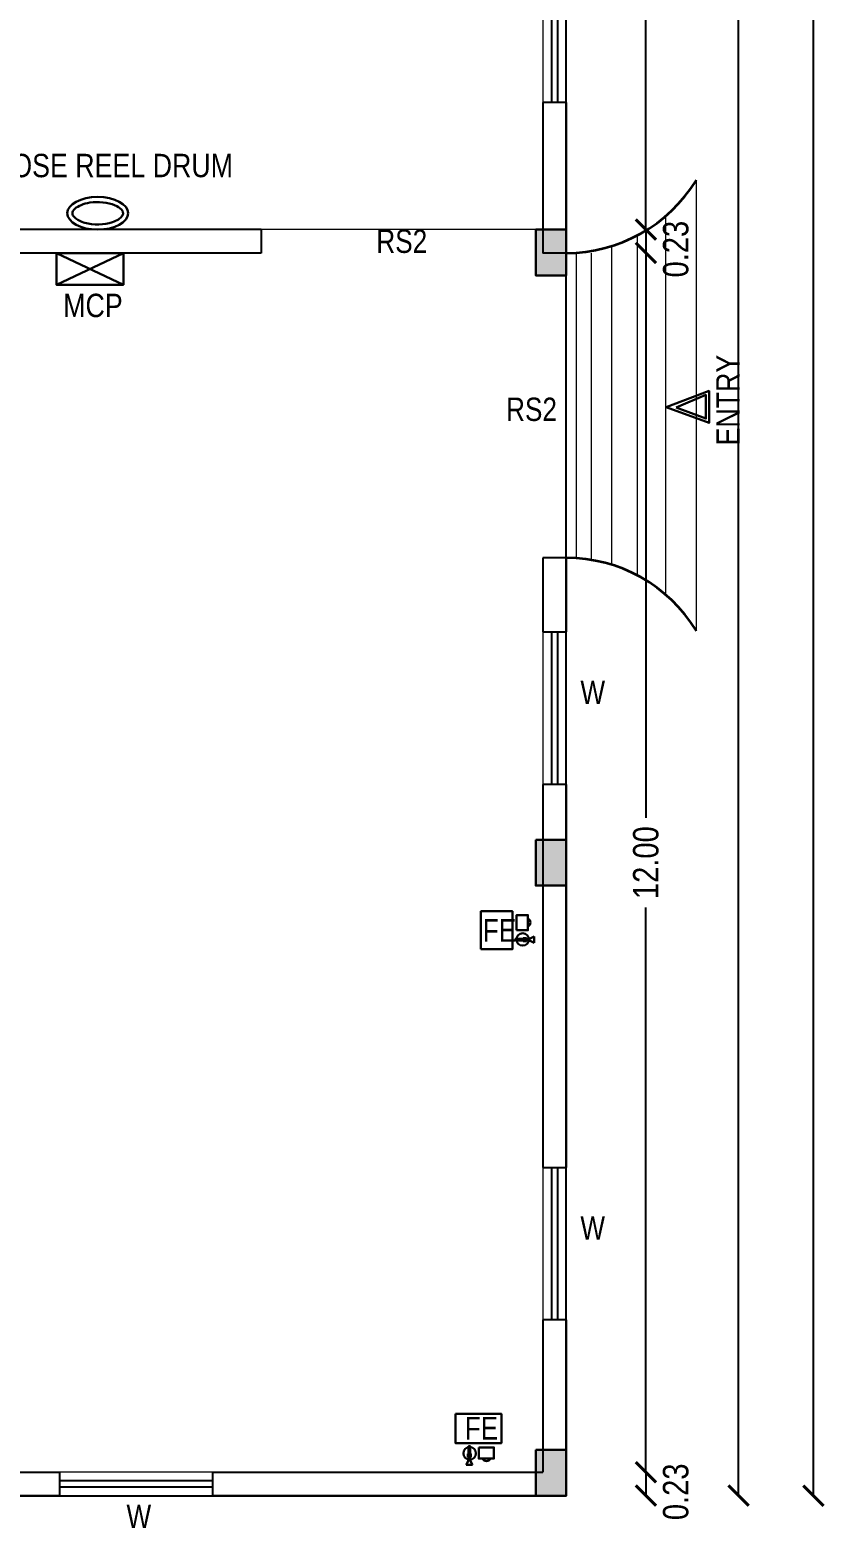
# Model space of a CAD drawing. Header units: metres. Extents: x -488 to 4759, y 38 to 2071.
# Drawn here: x 3002.61 to 3010.48, y 39.2 to 53.94 of the extents above; entities that cross this region are included whole.
import ezdxf

# ---------------------------------------------------------------- set-up
doc = ezdxf.new("R2010")
doc.units = ezdxf.units.M
doc.header["$MEASUREMENT"] = 0
doc.linetypes.add('HIDDEN', pattern=[0.375, 0.25, -0.125])
doc.layers.add('0 @ 1', color=7, linetype='Continuous')
doc.styles.add('2', font='swissc.ttf', dxfattribs={"height": 0.23})
doc.styles.add('CODE', font='swissc.ttf', dxfattribs={"height": 0.25})
doc.styles.add('SH', font='swissc.ttf', dxfattribs={"height": 10})
doc.styles.add('SUBBU3', font='swissl.ttf', dxfattribs={"width": 0.8})
doc.dimstyles.new('OUTER', dxfattribs={"dimscale": 0, "dimtxt": 0.3, "dimasz": 0.18, "dimexe": 0.18, "dimexo": 0.0625, "dimgap": 0.09, "dimtad": 0, "dimzin": 0, "dimdsep": 46, "dimtxsty": 'CODE', "dimcen": 0.09, "dimse1": 1, "dimse2": 1, "dimclrd": 8, "dimclrt": 1, "dimadec": 0, "dimazin": 0, "dimtfac": 1, "dimtofl": 0, "dimtmove": 0, "dimatfit": 3, "dimfxl": 0, "dimtolj": 1, "dimtzin": 0, "dimarcsym": 0})

# ---------------------------------------------------------------- blocks, each defined once
blk = doc.blocks.new('_ArchTick')
at = {"const_width": 0.15}
blk.add_lwpolyline([(-0.5, -0.5), (0.5, 0.5)], dxfattribs=at)
blk = doc.blocks.new('*D370')
at = {"color": 0, "lineweight": -2}
for p, q in [((3008.668, 76.478), (3008.668, 64.675)), ((3008.668, 51.978), (3008.668, 63.781))]:
    blk.add_line(p, q, dxfattribs=at)
at = {"layer": 'Defpoints', "color": 0, "lineweight": -2}
for p in [(3004.42, 76.478), (3002.005, 51.978), (3008.668, 51.978)]:
    blk.add_point(p, dxfattribs=at)
at = {"color": 0, "lineweight": -2, "xscale": 0.2, "yscale": 0.2, "zscale": 0.2}
for p, rotation in [((3008.668, 76.478), 90), ((3008.668, 51.978), 270)]:
    blk.add_blockref('_ArchTick', p, dxfattribs=dict(at, rotation=rotation))
at = {"color": 0, "lineweight": -2, "insert": (3008.668, 64.228), "char_height": 0.25, "attachment_point": 5, "rotation": 90, "style": 'CODE'}
blk.add_mtext('\\A1;24.50', dxfattribs=at)
blk = doc.blocks.new('*D369')
at = {"color": 0, "lineweight": -2}
blk.add_line((3008.668, 51.978), (3008.668, 51.748), dxfattribs=at)
at = {"layer": 'Defpoints', "color": 0, "lineweight": -2}
for p in [(3002.005, 51.978), (3002.111, 51.748), (3008.668, 51.748)]:
    blk.add_point(p, dxfattribs=at)
at = {"color": 0, "lineweight": -2, "xscale": 0.2, "yscale": 0.2, "zscale": 0.2}
for p, rotation in [((3008.668, 51.978), 90), ((3008.668, 51.748), 270)]:
    blk.add_blockref('_ArchTick', p, dxfattribs=dict(at, rotation=rotation))
at = {"color": 0, "lineweight": -2, "insert": (3008.962, 51.786), "char_height": 0.25, "attachment_point": 5, "rotation": 90, "style": 'CODE'}
blk.add_mtext('\\A1;0.23', dxfattribs=at)
blk = doc.blocks.new('*D368')
at = {"color": 0, "lineweight": -2}
for p, q in [((3008.668, 51.748), (3008.668, 46.19)), ((3008.668, 39.748), (3008.668, 45.305))]:
    blk.add_line(p, q, dxfattribs=at)
at = {"layer": 'Defpoints', "color": 0, "lineweight": -2}
for p in [(3002.111, 51.748), (3000.717, 39.748), (3008.668, 39.748)]:
    blk.add_point(p, dxfattribs=at)
at = {"color": 0, "lineweight": -2, "xscale": 0.2, "yscale": 0.2, "zscale": 0.2}
for p, rotation in [((3008.668, 51.748), 90), ((3008.668, 39.748), 270)]:
    blk.add_blockref('_ArchTick', p, dxfattribs=dict(at, rotation=rotation))
at = {"color": 0, "lineweight": -2, "insert": (3008.668, 45.748), "char_height": 0.25, "attachment_point": 5, "rotation": 90, "style": 'CODE'}
blk.add_mtext('\\A1;12.00', dxfattribs=at)
blk = doc.blocks.new('*D367')
at = {"color": 0, "lineweight": -2}
blk.add_line((3008.668, 39.748), (3008.668, 39.518), dxfattribs=at)
at = {"layer": 'Defpoints', "color": 0, "lineweight": -2}
for p in [(3000.717, 39.748), (3000.729, 39.518), (3008.668, 39.518)]:
    blk.add_point(p, dxfattribs=at)
at = {"color": 0, "lineweight": -2, "xscale": 0.2, "yscale": 0.2, "zscale": 0.2}
for p, rotation in [((3008.668, 39.748), 90), ((3008.668, 39.518), 270)]:
    blk.add_blockref('_ArchTick', p, dxfattribs=dict(at, rotation=rotation))
at = {"color": 0, "lineweight": -2, "insert": (3008.962, 39.556), "char_height": 0.25, "attachment_point": 5, "rotation": 90, "style": 'CODE'}
blk.add_mtext('\\A1;0.23', dxfattribs=at)
blk = doc.blocks.new('*D365')
at = {"color": 0, "lineweight": -2}
for p, q in [((3009.58, 76.308), (3009.58, 58.361)), ((3009.58, 39.518), (3009.58, 57.465))]:
    blk.add_line(p, q, dxfattribs=at)
at = {"layer": 'Defpoints', "color": 0, "lineweight": -2}
for p in [(3005.947, 76.308), (3009.58, 76.308), (3005.947, 39.518)]:
    blk.add_point(p, dxfattribs=at)
at = {"color": 0, "lineweight": -2, "xscale": 0.2, "yscale": 0.2, "zscale": 0.2}
for p, rotation in [((3009.58, 76.308), 90), ((3009.58, 39.518), 270)]:
    blk.add_blockref('_ArchTick', p, dxfattribs=dict(at, rotation=rotation))
at = {"color": 0, "lineweight": -2, "insert": (3009.58, 57.913), "char_height": 0.25, "attachment_point": 5, "rotation": 90, "style": 'CODE'}
blk.add_mtext('\\A1;36.79', dxfattribs=at)
blk = doc.blocks.new('*D362')
at = {"color": 0, "lineweight": -2}
for p, q in [((3010.315, 102.418), (3010.315, 71.417)), ((3010.315, 39.518), (3010.315, 70.518))]:
    blk.add_line(p, q, dxfattribs=at)
at = {"layer": 'Defpoints', "color": 0, "lineweight": -2}
for p in [(3005.711, 102.418), (3005.711, 39.518), (3010.315, 39.518)]:
    blk.add_point(p, dxfattribs=at)
at = {"color": 0, "lineweight": -2, "xscale": 0.2, "yscale": 0.2, "zscale": 0.2}
for p, rotation in [((3010.315, 102.418), 90), ((3010.315, 39.518), 270)]:
    blk.add_blockref('_ArchTick', p, dxfattribs=dict(at, rotation=rotation))
at = {"color": 0, "lineweight": -2, "insert": (3010.315, 70.968), "char_height": 0.25, "attachment_point": 5, "rotation": 90, "style": 'CODE'}
blk.add_mtext('\\A1;{\\fSwis721 Cn BT|b1|i0|c0|p34;62.90}', dxfattribs=at)
blk = doc.blocks.new('rghfhgh')
at = {"color": 0, "lineweight": 30}
for p, q in [((15101.258, 2367.846), (15101.236, 2367.801)), ((15101.258, 2367.909), (15101.258, 2367.846)), ((15101.274, 2367.909), (15101.274, 2367.846)), ((15101.274, 2367.846), (15101.296, 2367.801))]:
    blk.add_line(p, q, dxfattribs=at)
at = {"color": 0, "lineweight": 30, "ltscale": 0.1}
blk.add_line((15101.296, 2367.801), (15101.236, 2367.801), dxfattribs=at)
blk.add_lwpolyline([(15101.129, 2368.303), (15101.581, 2368.303), (15101.581, 2368.016), (15101.129, 2368.016)], close=True, dxfattribs=at)
at = {"color": 0, "lineweight": 30}
for points in [[(15101.274, 2367.909), (15101.258, 2367.909), (15101.258, 2367.985), (15101.274, 2367.985)], [(15101.281, 2367.879), (15101.252, 2367.879), (15101.252, 2367.909), (15101.281, 2367.909)], [(15101.359, 2367.974), (15101.507, 2367.974), (15101.507, 2367.864), (15101.359, 2367.864)]]:
    blk.add_lwpolyline(points, close=True, dxfattribs=at)
blk.add_circle((15101.269, 2367.915), 0.0611, dxfattribs=at)
blk.add_arc((15101.434, 2367.883), 0.0446, 204.8747, 335.1253, dxfattribs=at)
at = {"color": 0, "lineweight": 30, "style": 'SH'}
blk.add_text('FE', height=0.2239, dxfattribs=at).set_placement((15101.221, 2368.05))
blk = doc.blocks.new('DFFDG')
at = {"color": 0, "lineweight": 30}
for p, q in [((15832.582, 2250.053), (15832.645, 2250.053)), ((15832.582, 2250.037), (15832.645, 2250.037)), ((15832.645, 2250.053), (15832.69, 2250.075)), ((15832.645, 2250.037), (15832.69, 2250.015))]:
    blk.add_line(p, q, dxfattribs=at)
at = {"color": 0, "lineweight": 30, "ltscale": 0.1}
blk.add_line((15832.69, 2250.075), (15832.69, 2250.015), dxfattribs=at)
blk.add_lwpolyline([(15832.166, 2249.95), (15832.166, 2250.325), (15832.475, 2250.325), (15832.475, 2249.95)], close=True, dxfattribs=at)
at = {"color": 0, "lineweight": 30}
for points in [[(15832.517, 2250.138), (15832.517, 2250.286), (15832.628, 2250.286), (15832.628, 2250.138)], [(15832.582, 2250.053), (15832.582, 2250.037), (15832.507, 2250.037), (15832.507, 2250.053)], [(15832.613, 2250.059), (15832.613, 2250.03), (15832.582, 2250.03), (15832.582, 2250.059)]]:
    blk.add_lwpolyline(points, close=True, dxfattribs=at)
blk.add_circle((15832.577, 2250.047), 0.0611, dxfattribs=at)
blk.add_arc((15832.609, 2250.213), 0.0446, 294.8747, 65.1253, dxfattribs=at)
at = {"color": 0, "lineweight": 30, "style": 'SH'}
blk.add_text('FE', height=0.2239, dxfattribs=at).set_placement((15832.185, 2250.024))

msp = doc.modelspace()

# ---------------------------------------------------------------- hatches: boundary and pattern name
at = {"lineweight": 30}
h = msp.add_hatch(color=256, dxfattribs=at)
h.dxf.hatch_style = 1
h.paths.add_polyline_path([(3007.58391, 51.97778), (3007.58391, 51.52778), (3007.88391, 51.52778), (3007.88391, 51.97778)])
h = msp.add_hatch(color=256, dxfattribs=at)
h.dxf.hatch_style = 1
h.paths.add_polyline_path([(3007.58391, 45.97278), (3007.58391, 45.52278), (3007.88391, 45.52278), (3007.88391, 45.97278)])
h = msp.add_hatch(color=256, dxfattribs=at)
h.dxf.hatch_style = 1
h.paths.add_polyline_path([(3007.58391, 39.96778), (3007.58391, 39.51778), (3007.88391, 39.51778), (3007.88391, 39.96778)])

# ---------------------------------------------------------------- linework, layer by layer
at = {"lineweight": 13}
for p, q in [((3007.65391, 54.72778), (3007.65391, 53.22778)), ((3007.88391, 54.72778), (3007.88391, 53.22778)), ((3007.65391, 48.01798), (3007.65391, 46.51798)), ((3007.88391, 48.01798), (3007.88391, 46.51798)), ((3007.65391, 42.74778), (3007.65391, 41.24778)), ((3007.88391, 42.74778), (3007.88391, 41.24778)), ((3004.40391, 39.74778), (3002.90391, 39.74778)), ((3004.40391, 39.51778), (3002.90391, 39.51778))]:
    msp.add_line(p, q, dxfattribs=at)
for p, q in [((3007.73891, 54.72778), (3007.73891, 53.22778)), ((3007.79891, 54.72778), (3007.79891, 53.22778)), ((3007.65391, 53.22778), (3007.65391, 51.74778)), ((3007.88391, 53.22778), (3007.65391, 53.22778)), ((3007.88391, 53.22778), (3007.88391, 51.74778)), ((3004.88391, 51.97778), (2967.17391, 51.97778)), ((3004.88391, 51.97778), (3004.88391, 51.74778)), ((3004.88391, 51.74778), (2984.40391, 51.74778)), ((3007.88391, 51.74778), (3007.65391, 51.74778)), ((3007.88391, 48.74778), (3007.88391, 51.74778)), ((3007.65391, 48.74778), (3007.65391, 48.01798)), ((3007.88391, 48.74778), (3007.65391, 48.74778)), ((3007.88391, 48.74778), (3007.88391, 48.01798)), ((3007.65391, 48.01798), (3007.88391, 48.01798)), ((3007.73891, 48.01798), (3007.73891, 46.51798)), ((3007.79891, 48.01798), (3007.79891, 46.51798)), ((3007.65391, 46.51798), (3007.65391, 42.74778)), ((3007.88391, 46.51798), (3007.65391, 46.51798)), ((3007.88391, 46.51798), (3007.88391, 42.74778)), ((3007.65391, 42.74778), (3007.88391, 42.74778)), ((3007.73891, 42.74778), (3007.73891, 41.24778)), ((3007.79891, 42.74778), (3007.79891, 41.24778)), ((3007.65391, 41.24778), (3007.65391, 39.74778)), ((3007.88391, 41.24778), (3007.65391, 41.24778)), ((3007.88391, 41.24778), (3007.88391, 39.51778)), ((2999.40391, 39.74778), (3002.90391, 39.74778)), ((3002.90391, 39.51778), (3002.90391, 39.74778)), ((3004.40391, 39.66278), (3002.90391, 39.66278)), ((3004.40391, 39.74778), (3007.65391, 39.74778)), ((3004.40391, 39.74778), (3004.40391, 39.51778)), ((3002.90391, 39.51778), (2999.40391, 39.51778)), ((3004.40391, 39.60278), (3002.90391, 39.60278)), ((3007.88391, 39.51778), (3004.40391, 39.51778))]:
    msp.add_line(p, q)
at = {"linetype": 'HIDDEN', "lineweight": 18, "ltscale": 200}
for p, q in [((3009.16391, 48.02983), (3009.16391, 52.46573)), ((3008.86391, 48.38339), (3008.86391, 52.11126)), ((3008.58391, 48.57443), (3008.58391, 51.92113)), ((3008.33391, 48.67869), (3008.33391, 51.81687)), ((3007.88391, 48.74778), (3007.88391, 51.74778)), ((3007.98391, 48.74444), (3007.98391, 51.74778)), ((3008.13391, 48.7268), (3008.13391, 51.74778))]:
    msp.add_line(p, q, dxfattribs=at)
at = {"lineweight": 30, "ltscale": 0.25}
for p, q in [((3003.52791, 51.43604), (3002.86877, 51.74778)), ((3003.52791, 51.74778), (3002.86877, 51.43604))]:
    msp.add_line(p, q, dxfattribs=at)
at = {"lineweight": 0}
msp.add_lwpolyline([(2963.9449, 102.41779), (2963.9449, 76.70779), (2934.23391, 76.70779), (2934.23391, 39.51778), (3007.88391, 39.51778), (3007.88391, 102.41778), (3000.65391, 102.41777), (3000.42391, 102.41777), (3000.42391, 76.70778), (2984.40391, 76.70778), (2984.40391, 102.41777), (2963.9449, 102.41777)], dxfattribs=at)
msp.add_lwpolyline([(2963.9449, 102.41779), (2963.9449, 76.70779), (2934.23391, 76.70779), (2934.23391, 39.51778), (3007.88391, 39.51778), (3007.88391, 102.41778), (3000.65391, 102.41777), (3000.42391, 102.41777), (3000.42391, 76.70778), (2984.40391, 76.70778), (2984.40391, 102.41777), (2963.9449, 102.41777)], dxfattribs=at)
at = {"lineweight": -2}
msp.add_lwpolyline([(3007.88391, 102.41777), (2934.23391, 102.41777), (2934.23391, 39.51778), (3007.88391, 39.51778)], close=True, dxfattribs=at)
at = {"lineweight": 0}
msp.add_lwpolyline([(2969.1738, 102.18778), (2969.17391, 95.95778), (2984.1724, 95.95778), (2984.1724, 76.47778), (3000.65391, 76.47778), (3000.65391, 102.18773), (3007.65391, 102.18773), (3007.65391, 51.97778), (2934.46391, 51.97778), (2934.46391, 76.47578), (2964.17391, 76.47778), (2964.17391, 102.18778), (2969.17391, 102.18778), (2969.17391, 102.18778)], close=True, dxfattribs=at)
msp.add_lwpolyline([(2969.1738, 102.18778), (2969.17391, 95.95778), (2984.1724, 95.95778), (2984.1724, 76.47778), (3000.65391, 76.47778), (3000.65391, 102.18773), (3007.65391, 102.18773), (3007.65391, 51.97778), (2934.46391, 51.97778), (2934.46391, 76.47578), (2964.17391, 76.47778), (2964.17391, 102.18778), (2969.17391, 102.18778), (2969.17391, 102.18778)], close=True, dxfattribs=at)
at = {"lineweight": 30}
for points in [[(3007.58391, 51.97778), (3007.88391, 51.97778), (3007.88391, 51.52778), (3007.58391, 51.52778)], [(3008.8681, 50.23024), (3008.8681, 50.23024), (3009.28874, 50.07603), (3009.28874, 50.39137)], [(3008.9663, 50.22755), (3009.25874, 50.11836), (3009.25874, 50.35141)], [(3007.58391, 45.97278), (3007.88391, 45.97278), (3007.88391, 45.52278), (3007.58391, 45.52278)], [(3007.58391, 39.96778), (3007.88391, 39.96778), (3007.88391, 39.51778), (3007.58391, 39.51778)]]:
    msp.add_lwpolyline(points, close=True, dxfattribs=at)
at = {"lineweight": 30, "ltscale": 0.25}
msp.add_lwpolyline([(3002.86877, 51.74778), (3003.52791, 51.74778), (3003.52791, 51.43604), (3002.86877, 51.43604)], close=True, dxfattribs=at)
at = {"lineweight": 35}
for centre, start, end in [((3007.88391, 53.24778), 270, 328.576094), ((3007.88391, 47.24778), 31.423906, 90)]:
    msp.add_arc(centre, 1.5, start, end, dxfattribs=at)
at = {"lineweight": 30, "ltscale": 0.1}
msp.add_ellipse((3003.27536, 52.13878), major_axis=(0.29924, 0), ratio=0.53803313, dxfattribs=at)
msp.add_open_spline([(3003.5246, 52.13878), (3003.5246, 52.14898), (3003.52078, 52.16072), (3003.49451, 52.19001), (3003.47191, 52.20601), (3003.37774, 52.24629), (3003.28051, 52.25701), (3003.13464, 52.23355), (3003.08108, 52.20981), (3003.03237, 52.16703), (3003.02622, 52.15144), (3003.02603, 52.12669), (3003.03183, 52.11135), (3003.07266, 52.07482), (3003.10713, 52.05644), (3003.23163, 52.02122), (3003.34222, 52.0238), (3003.46587, 52.06596), (3003.49912, 52.08972), (3003.522, 52.12103), (3003.5246, 52.13028), (3003.5246, 52.13878)], degree=3, knots=[0, 0, 0, 0, 0.44955103, 0.44955103, 0.89910206, 0.89910206, 1.86125064, 1.86125064, 2.59196563, 2.59196563, 3.13743914, 3.13743914, 3.68291266, 3.68291266, 4.22838617, 4.22838617, 5.27725404, 5.27725404, 5.90856217, 5.90856217, 6.28318531, 6.28318531, 6.28318531, 6.28318531], dxfattribs=at)

# ---------------------------------------------------------------- block references
at = {"lineweight": -2}
for name, p in [('DFFDG', (-12825.12101, -2205.05461)), ('rghfhgh', (-12094.33484, -2327.98081))]:
    msp.add_blockref(name, p, dxfattribs=at)

# ---------------------------------------------------------------- texts
at = {"lineweight": 30, "style": '2'}
for s, p in [('HOSE REEL DRUM', (3002.23487, 52.49396)), ('MCP', (3002.93575, 51.11685))]:
    msp.add_text(s, height=0.23, dxfattribs=at).set_placement(p)
at = {"lineweight": -2, "style": '2'}
msp.add_text('ENTRY', height=0.23, rotation=90, dxfattribs=at).set_placement((3009.58981, 49.85383))
at = {"ltscale": 3.5, "char_height": 0.23, "width": 5.9149746, "attachment_point": 2, "style": 'SUBBU3'}
for insert in [(3006.26616, 51.97874), (3007.54245, 50.32463)]:
    msp.add_mtext('{\\C252;RS2}', dxfattribs=dict(at, insert=insert))
at = {"char_height": 0.23, "width": 0.2619959, "attachment_point": 1, "style": 'SUBBU3'}
for insert in [(3008.02369, 47.53887), (3008.02311, 42.26867), (3003.55865, 39.4294)]:
    msp.add_mtext('W', dxfattribs=dict(at, insert=insert))

# ---------------------------------------------------------------- dimensions: what is measured, and where the dimension line sits
at = {"layer": '0 @ 1', "lineweight": -2}
dim = msp.add_linear_dim(base=(3010.31485, 39.51778), p1=(3005.71061, 102.41778), p2=(3005.71061, 39.51778), angle=90, text='{\\fSwis721 Cn BT|b1|i0|c0|p34;<>}', dimstyle='OUTER', override={"dimscale": 1, "dimtxt": 0.25, "dimasz": 0.2, "dimblk": 'ArchTick', "dimclrd": 0, "dimclrt": 0, "dimtix": 0, "dimtofl": 0, "dimtmove": 0, "dimatfit": 3, "dimfxl": 25.4}, dxfattribs=at)
dim.commit()
dim.dimension.update_dxf_attribs({"geometry": '*D362', "text_midpoint": (3010.31485, 70.96778)})
for base, p1, p2, override, picture, middle in [((3008.6685, 51.97778), (3004.4196, 76.47778), (3002.00472, 51.97778), {"dimscale": 1, "dimtxt": 0.25, "dimasz": 0.2, "dimblk": 'ArchTick', "dimclrd": 0, "dimclrt": 0, "dimtix": 0, "dimtofl": 0, "dimtmove": 1, "dimatfit": 3, "dimfxl": 25.4}, '*D370', (3008.6685, 64.22778)), ((3009.5797, 76.30778), (3005.94687, 39.51778), (3005.94687, 76.30778), {"dimscale": 1, "dimtxt": 0.25, "dimasz": 0.2, "dimblk": 'ArchTick', "dimclrd": 0, "dimclrt": 0, "dimtix": 0, "dimtofl": 0, "dimtmove": 0, "dimatfit": 3, "dimfxl": 25.4}, '*D365', (3009.5797, 57.91278)), ((3008.6685, 39.74778), (3002.11134, 51.74778), (3000.71681, 39.74778), {"dimscale": 1, "dimtxt": 0.25, "dimasz": 0.2, "dimblk": 'ArchTick', "dimclrd": 0, "dimclrt": 0, "dimtix": 0, "dimtofl": 0, "dimtmove": 1, "dimatfit": 3, "dimfxl": 25.4}, '*D368', (3008.6685, 45.74778))]:
    dim = msp.add_linear_dim(base=base, p1=p1, p2=p2, angle=90, dimstyle='OUTER', override=override, dxfattribs=at)
    dim.commit()
    dim.dimension.update_dxf_attribs({"geometry": picture, "text_midpoint": middle})
for base, p1, p2, picture, middle in [((3008.6685, 51.74778), (3002.00472, 51.97778), (3002.11134, 51.74778), '*D369', (3008.96197, 51.7855)), ((3008.6685, 39.51778), (3000.71681, 39.74778), (3000.72875, 39.51778), '*D367', (3008.96197, 39.5555))]:
    dim = msp.add_linear_dim(base=base, p1=p1, p2=p2, angle=90, dimstyle='OUTER', override={"dimscale": 1, "dimtxt": 0.25, "dimasz": 0.2, "dimblk": 'ArchTick', "dimclrd": 0, "dimclrt": 0, "dimtix": 0, "dimtofl": 0, "dimtmove": 1, "dimatfit": 3, "dimfxl": 25.4}, dxfattribs=at)
    dim.commit()
    dim.dimension.update_dxf_attribs({"geometry": picture, "text_midpoint": middle, "dimtype": 128})

doc.saveas('drawing.dxf')
